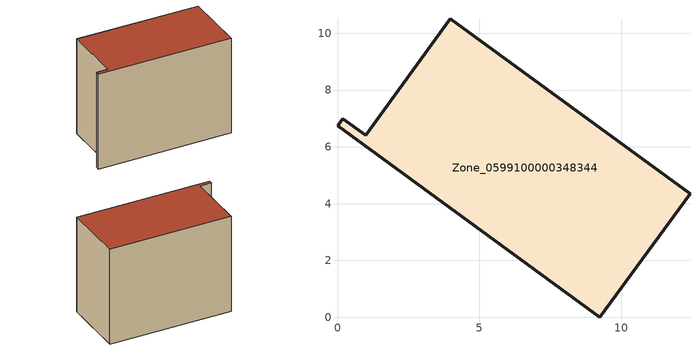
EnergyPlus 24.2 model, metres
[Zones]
Zone_0599100000348344
 floor ground (C_G): 9.23,0 0,6.74 0.19,7 0.99,6.42 3.98,10.51 12.41,4.34 z0.2
 wall outside (C_F): 0.99,6.42 0.19,7 0,6.74 9.23,0 12.41,4.34 3.98,10.51 0.99,6.42 z0.2:8.62
 roof outside (C_R): 12.41,4.34 3.98,10.51 0.99,6.42 0.19,7 0,6.74 9.23,0 z8.62
[BUILDING]
Pand.0599100000348344: North Axis=0; Terrain=City; Loads Convergence Tolerance Value=0.04; Temperature Convergence Tolerance Value=0.4; Solar Distribution=FullExterior; Maximum Number of Warmup Days=25; Minimum Number of Warmup Days=1
[Site:Location]
Rotterdam.The.Hague.AP_ZH_NLD Design_Conditions: Latitude=51.96; Longitude=4.45; Time Zone=1; Elevation=-4.5
[SITE:GROUNDTEMPERATURE:BUILDINGSURFACE]
18, 18, 18, 18, 18, 18, 18, 18, 18, 18, 18, 18
[MATERIAL] Thermal Absorptance=0.9; Solar Absorptance=0.7; Visible Absorptance=0.7
Name | Roughness | Thickness | Conductivity | Density | Specific Heat
G.TI.1992-2005 | MediumSmooth | 0.15 | 0.06 | 540 | 1210
F.TI.1992-2005 | Rough | 0.3 | 0.12 | 1920 | 840
R.TI.1992-2005 | MediumRough | 0.2 | 0.08 | 1500 | 1000
[CONSTRUCTION]
C_G: G.TI.1992-2005
C_F: F.TI.1992-2005
C_R: R.TI.1992-2005
[ZONE]
Zone_0599100000348344: Type=1; Multiplier=1; Ceiling Height=Autocalculate; Volume=Autocalculate; Floor Area=autocalculate; Part of Total Floor Area=Yes
[ZONEINFILTRATION:DESIGNFLOWRATE]
Infil_Zone_0599100000348344: Zone or ZoneList or Space or SpaceList=Zone_0599100000348344; Schedule=AlwaysOn; Design Flow Rate Calculation Method=Flow/Area; Flow Rate per Floor Area=0.0015; Constant Term Coefficient=1; Temperature Term Coefficient=0; Velocity Term Coefficient=0; Velocity Squared Term Coefficient=0
[HVACTEMPLATE:ZONE:IDEALLOADSAIRSYSTEM]
Zone_0599100000348344: Maximum Heating Supply Air Temperature=50; Minimum Cooling Supply Air Temperature=13; Maximum Heating Supply Air Humidity Ratio=0.0156; Minimum Cooling Supply Air Humidity Ratio=0.0077; Heating Limit=NoLimit; Cooling Limit=NoLimit; Dehumidification Control Type=ConstantSensibleHeatRatio; Cooling Sensible Heat Ratio=0.7; Dehumidification Setpoint=60; Humidification Control Type=None; Humidification Setpoint=30; Outdoor Air Method=None; Outdoor Air Flow Rate per Person=0.00944; Outdoor Air Flow Rate per Zone Floor Area=0; Outdoor Air Flow Rate per Zone=0; Demand Controlled Ventilation Type=None; Outdoor Air Economizer Type=NoEconomizer; Heat Recovery Type=None; Sensible Heat Recovery Effectiveness=0.7; Latent Heat Recovery Effectiveness=0.65
[ZONECONTROL:THERMOSTAT]
ThermostatControl_Zone_0599100000348344: Zone or ZoneList=Zone_0599100000348344; Control Type Schedule=DualSetpointControlType; Control 1=Thermostat_Zone_0599100000348344; Temperature Difference Between Cutout And Setpoint=0
[THERMOSTATSETPOINT:DUALSETPOINT]
Thermostat_Zone_0599100000348344: Heating Setpoint Temperature Schedule=HeatingSetpoint_Zone_0599100000348344; Cooling Setpoint Temperature Schedule=CoolingSetpoint_Zone_0599100000348344
[SCHEDULE:COMPACT]
HeatingSetpoint_Zone_0599100000348344: Through: 12/31, For: AllDays, Until: 24:00, 21
CoolingSetpoint_Zone_0599100000348344: Through: 12/31, For: AllDays, Until: 24:00, 24
DualSetpointControlType: Through: 12/31, For: AllDays, Until: 24:00, 4
AlwaysOn: Through: 12/31, For: AllDays, Until: 24:00, 1
